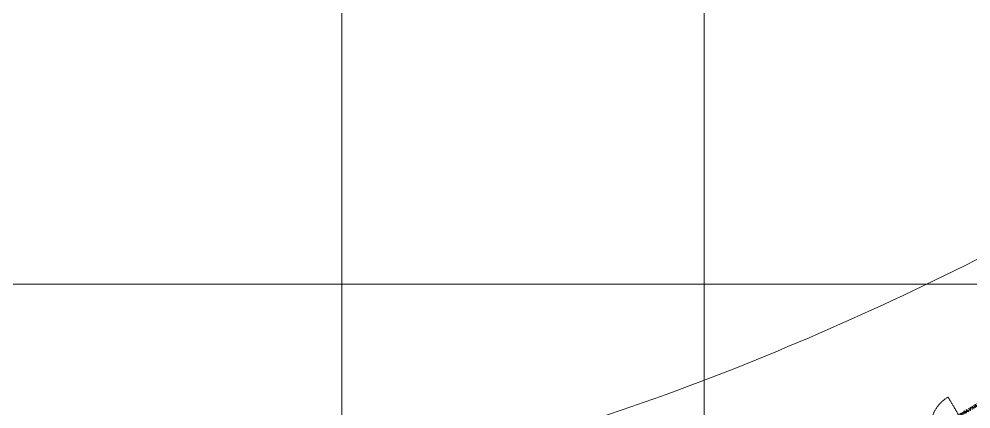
# Model space of a CAD drawing. Header units: millimetres. Extents: x -1578195 to 622687, y -255792 to 391308.
# Drawn here: x -1537657 to -1511389, y 134269 to 145026 of the extents above; entities that cross this region are included whole.
import ezdxf

# ---------------------------------------------------------------- set-up
doc = ezdxf.new("R2010")
doc.units = ezdxf.units.MM
for name, pattern in [('Double dash', [24.5, 10, -3, 2, -3, 2, -4.5]), ('Grid Line', [21, 12, -3, 3, -3]), ('Long Dash', [13.5, 9, -4.5])]:
    doc.linetypes.add(name, pattern=pattern)
for name, color, linetype, lineweight in [('A-230-M_FLOOR', 192, 'Continuous', 18), ('A-325-MH_DOOR', 31, 'Long Dash', 5), ('C-910-M_SITE_BOUND', 91, 'Double dash', 70), ('Z-030-M_GRID', 191, 'Continuous', 5)]:
    doc.layers.add(name, color=color, linetype=linetype, lineweight=lineweight)

# ---------------------------------------------------------------- blocks, each defined once
blk = doc.blocks.new('0291')
at = {"layer": 'A-230-M_FLOOR', "color": 1}
for points in [[(17699, 172129), (20836, 173376), (23896, 174816), (26857, 176437)], [(7378, 169011), (10899, 169756), (14355, 170800), (17699, 172129)]]:
    blk.add_open_spline(points, degree=3, dxfattribs=at)
at = {"layer": 'A-325-MH_DOOR', "color": 1}
blk.add_line((24094, 170479), (23581, 171338), dxfattribs=at)
blk.add_arc((24094, 170479), 1000, 120.8592, 210.8592, dxfattribs=at)
at = {"layer": 'C-910-M_SITE_BOUND', "color": 1}
blk.add_line((56581, 190357), (-9024, 151156), dxfattribs=at)
at = {"layer": 'Z-030-M_GRID', "color": 1, "linetype": 'Grid Line'}
for p, q in [((6850, 209886), (6850, 92079)), ((16850, 209886), (16850, 140118)), ((-14408, 174456), (132980, 174456))]:
    blk.add_line(p, q, dxfattribs=at)

msp = doc.modelspace()

# ---------------------------------------------------------------- block references
msp.add_blockref('0291', (-1535603.6, -36740.4))

doc.saveas('drawing.dxf')
